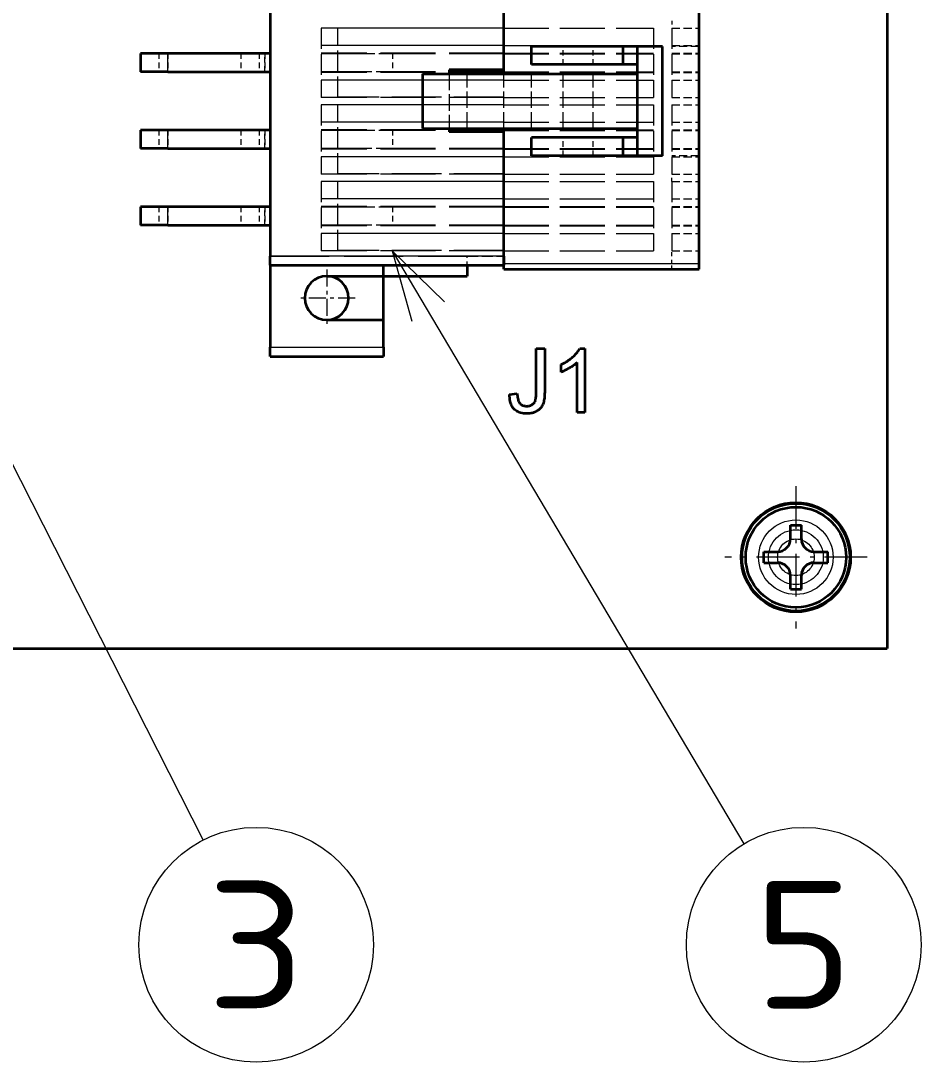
# Model space of a CAD drawing. Extents: x 23 to 417, y 3 to 294.
# Drawn here: x 137.04 to 161.71, y 89.11 to 117.63 of the extents above; entities that cross this region are included whole.
import ezdxf
from ezdxf.enums import TextEntityAlignment as Align

# ---------------------------------------------------------------- set-up
doc = ezdxf.new("R2010")
doc.units = 0
doc.linetypes.add('DASHDOT', pattern=[18.5, 12, -3, 0.5, -3])
doc.linetypes.add('DASHED', pattern=[15, 12, -3])
doc.layers.get('0').update_dxf_attribs({"lineweight": 13})
doc.styles.get("Standard").update_dxf_attribs({"font": 'isocp.shx'})

# ---------------------------------------------------------------- blocks, each defined once
blk = doc.blocks.new('BLOCK3460')
at = {"color": 7, "linetype": 'DASHDOT', "lineweight": 13, "ltscale": 0.195}
for p, q in [((76, -41.3), (76, -49.1)), ((79.9, -45.2), (72.1, -45.2))]:
    blk.add_line(p, q, dxfattribs=at)
blk = doc.blocks.new('BLOCK3463')
at = {"color": 7, "linetype": 'DASHDOT', "lineweight": 13, "ltscale": 0.078}
for p, q in [((50.3, -29.44), (50.3, -32.56)), ((51.86, -31), (48.74, -31))]:
    blk.add_line(p, q, dxfattribs=at)
blk = doc.blocks.new('BLOCK3487')
at = {"color": 7, "lineweight": 13}
blk.add_line((23.124, -20.5), (43.521, -60.696), dxfattribs=at)
blk.add_lwpolyline([(25.795, -23.477), (23.124, -20.5), (23.949, -24.414)], dxfattribs=at)
blk.add_circle((46.432, -66.432), 6.432, dxfattribs=at)
blk.add_text('3', height=7, dxfattribs=at).set_placement((43.713, -69.932), (49.152, -69.932), align=Align.FIT)
blk = doc.blocks.new('BLOCK3489')
at = {"color": 7, "lineweight": 13}
blk.add_line((53.883, -28.414), (73.151, -60.9), dxfattribs=at)
blk.add_lwpolyline([(56.744, -31.209), (53.883, -28.414), (54.963, -32.265)], dxfattribs=at)
blk.add_circle((76.432, -66.432), 6.432, dxfattribs=at)
blk.add_text('5', height=7, dxfattribs=at).set_placement((73.713, -69.932), (79.152, -69.932), align=Align.FIT)
blk = doc.blocks.new('BLOCK3494')
at = {"color": 7, "lineweight": 35}
for p in [(81, 17.77), (10.75, -50.2)]:
    blk.add_line(p, (81, -50.2), dxfattribs=at)
at = {"color": 7, "lineweight": 35, "ltscale": 0.185}
for p, q in [((60, -18.714), (60, -11.314)), ((60, -29.114), (60, -21.714))]:
    blk.add_line(p, q, dxfattribs=at)
at = {"color": 7, "lineweight": 35, "ltscale": 0.445}
blk.add_line((70.7, -29.114), (70.7, -11.314), dxfattribs=at)
at = {"color": 7, "lineweight": 35, "ltscale": 0.425}
blk.add_line((47.2, -11.7), (47.2, -28.7), dxfattribs=at)
at = {"color": 7, "lineweight": 35, "ltscale": 0.17}
for p, q in [((60, -18.5), (60, -11.7)), ((60, -28.7), (60, -21.9))]:
    blk.add_line(p, q, dxfattribs=at)
at = {"color": 7, "linetype": 'DASHED', "lineweight": 13, "ltscale": 0.01}
for p, q in [((69.2, -15.814), (69.2, -16.214)), ((69.2, -24.614), (69.2, -24.214))]:
    blk.add_line(p, q, dxfattribs=at)
at = {"color": 7, "linetype": 'DASHED', "lineweight": 13, "ltscale": 0.25}
for p, q in [((60, -16.214), (50, -16.214)), ((60, -17.164), (50, -17.164)), ((60, -17.579), (50, -17.579)), ((60, -17.614), (50, -17.614)), ((60, -18.614), (50, -18.614)), ((60, -18.649), (50, -18.649)), ((60, -19.064), (50, -19.064)), ((60, -20.014), (50, -20.014)), ((60, -20.414), (50, -20.414)), ((60, -21.364), (50, -21.364)), ((60, -21.779), (50, -21.779)), ((60, -21.814), (50, -21.814)), ((60, -22.814), (50, -22.814)), ((60, -22.849), (50, -22.849)), ((60, -23.264), (50, -23.264)), ((60, -24.214), (50, -24.214)), ((60, -24.614), (50, -24.614)), ((60, -25.564), (50, -25.564)), ((60, -25.979), (50, -25.979)), ((60, -26.014), (50, -26.014)), ((60, -27.014), (50, -27.014)), ((60, -27.049), (50, -27.049)), ((60, -27.464), (50, -27.464)), ((60, -28.414), (50, -28.414))]:
    blk.add_line(p, q, dxfattribs=at)
at = {"color": 7, "linetype": 'DASHED', "lineweight": 13, "ltscale": 0.095}
for p, q in [((50, -16.214), (50, -20.014)), ((50.9, -20), (50.9, -16.2)), ((68.2, -16.214), (68.2, -20.014)), ((69.2, -16.214), (69.2, -20.014)), ((50, -20.414), (50, -24.214)), ((50.9, -24.2), (50.9, -20.4)), ((68.2, -20.414), (68.2, -24.214)), ((69.2, -20.414), (69.2, -24.214)), ((50, -24.614), (50, -28.414)), ((50.9, -28.4), (50.9, -24.6)), ((68.2, -24.614), (68.2, -28.414)), ((69.2, -24.614), (69.2, -28.414))]:
    blk.add_line(p, q, dxfattribs=at)
at = {"color": 7, "linetype": 'DASHED', "lineweight": 13, "ltscale": 0.2275}
for p, q in [((50.9, -16.2), (60, -16.2)), ((50.9, -17.15), (60, -17.15)), ((50.9, -19.05), (60, -19.05)), ((60, -20), (50.9, -20)), ((50.9, -20.4), (60, -20.4)), ((50.9, -21.35), (60, -21.35)), ((50.9, -23.25), (60, -23.25)), ((60, -24.2), (50.9, -24.2)), ((50.9, -24.6), (60, -24.6)), ((50.9, -25.55), (60, -25.55)), ((50.9, -27.45), (60, -27.45)), ((60, -28.4), (50.9, -28.4))]:
    blk.add_line(p, q, dxfattribs=at)
at = {"color": 7, "linetype": 'DASHED', "lineweight": 13, "ltscale": 0.205}
for p, q in [((60, -16.214), (68.2, -16.214)), ((60, -17.164), (68.2, -17.164)), ((60, -17.579), (68.2, -17.579)), ((60, -17.614), (68.2, -17.614)), ((60, -18.614), (68.2, -18.614)), ((60, -18.649), (68.2, -18.649)), ((60, -19.064), (68.2, -19.064)), ((60, -20.014), (68.2, -20.014)), ((60, -20.414), (68.2, -20.414)), ((60, -21.364), (68.2, -21.364)), ((60, -21.779), (68.2, -21.779)), ((60, -21.814), (68.2, -21.814)), ((60, -22.814), (68.2, -22.814)), ((60, -22.849), (68.2, -22.849)), ((60, -23.264), (68.2, -23.264)), ((60, -24.214), (68.2, -24.214)), ((60, -24.614), (68.2, -24.614)), ((60, -25.564), (68.2, -25.564)), ((60, -25.979), (68.2, -25.979)), ((60, -26.014), (68.2, -26.014)), ((60, -27.014), (68.2, -27.014)), ((60, -27.049), (68.2, -27.049)), ((60, -27.464), (68.2, -27.464)), ((60, -28.414), (68.2, -28.414))]:
    blk.add_line(p, q, dxfattribs=at)
at = {"color": 7, "linetype": 'DASHED', "lineweight": 13, "ltscale": 0.0375}
for p, q in [((69.2, -16.214), (70.7, -16.214)), ((69.2, -17.164), (70.7, -17.164)), ((70.7, -17.216), (69.2, -17.216)), ((69.2, -17.579), (70.7, -17.579)), ((69.2, -17.614), (70.7, -17.614)), ((69.2, -18.614), (70.7, -18.614)), ((69.2, -18.649), (70.7, -18.649)), ((69.2, -19.064), (70.7, -19.064)), ((69.2, -20.014), (70.7, -20.014)), ((69.2, -20.414), (70.7, -20.414)), ((69.2, -21.364), (70.7, -21.364)), ((69.2, -21.779), (70.7, -21.779)), ((69.2, -21.814), (70.7, -21.814)), ((69.2, -22.814), (70.7, -22.814)), ((69.2, -22.849), (70.7, -22.849)), ((70.7, -23.216), (69.2, -23.216)), ((69.2, -23.264), (70.7, -23.264)), ((69.2, -24.214), (70.7, -24.214)), ((69.2, -24.614), (70.7, -24.614)), ((69.2, -25.564), (70.7, -25.564)), ((69.2, -25.979), (70.7, -25.979)), ((69.2, -26.014), (70.7, -26.014)), ((69.2, -27.014), (70.7, -27.014)), ((69.2, -27.049), (70.7, -27.049)), ((69.2, -27.464), (70.7, -27.464)), ((69.2, -28.414), (70.7, -28.414))]:
    blk.add_line(p, q, dxfattribs=at)
at = {"color": 7, "lineweight": 35, "ltscale": 0.0375}
for p, q in [((41.6, -17.6), (40.1, -17.6)), ((41.6, -18.6), (40.1, -18.6)), ((41.6, -21.8), (40.1, -21.8)), ((41.6, -22.8), (40.1, -22.8)), ((41.6, -26), (40.1, -26)), ((41.6, -27), (40.1, -27)), ((53.4, -33.7), (53.4, -32.2))]:
    blk.add_line(p, q, dxfattribs=at)
at = {"color": 7, "lineweight": 35, "ltscale": 0.025}
for p, q in [((40.1, -17.6), (40.1, -18.6)), ((61.516, -18.214), (61.516, -17.214)), ((66.534, -18.214), (66.534, -17.214)), ((58, -18.5), (57, -18.5)), ((40.1, -21.8), (40.1, -22.8)), ((58, -21.9), (57, -21.9)), ((61.516, -23.214), (61.516, -22.214)), ((66.534, -23.214), (66.534, -22.214)), ((40.1, -26), (40.1, -27))]:
    blk.add_line(p, q, dxfattribs=at)
at = {"color": 7, "linetype": 'DASHED', "lineweight": 13, "ltscale": 0.025}
for p, q in [((41.1, -17.6), (41.1, -18.6)), ((41.6, -17.6), (41.6, -18.6)), ((45.6, -17.6), (45.6, -18.6)), ((46.6, -17.6), (46.6, -18.6)), ((46.9, -18.6), (46.9, -17.6)), ((46.9, -17.6), (46.9, -18.6)), ((53.9, -17.6), (53.9, -18.6)), ((63.243, -18.214), (63.243, -17.214)), ((64.893, -18.214), (64.893, -17.214)), ((70.7, -18.614), (70.7, -17.614)), ((41.1, -21.8), (41.1, -22.8)), ((41.6, -21.8), (41.6, -22.8)), ((45.6, -21.8), (45.6, -22.8)), ((46.6, -21.8), (46.6, -22.8)), ((46.9, -22.8), (46.9, -21.8)), ((46.9, -21.8), (46.9, -22.8)), ((53.9, -21.8), (53.9, -22.8)), ((63.243, -23.214), (63.243, -22.214)), ((64.893, -23.214), (64.893, -22.214)), ((70.7, -22.814), (70.7, -21.814)), ((41.1, -26), (41.1, -27)), ((41.6, -26), (41.6, -27)), ((45.6, -26), (45.6, -27)), ((46.6, -26), (46.6, -27)), ((46.9, -27), (46.9, -26)), ((46.9, -26), (46.9, -27)), ((53.9, -26), (53.9, -27)), ((70.7, -27.014), (70.7, -26.014))]:
    blk.add_line(p, q, dxfattribs=at)
at = {"color": 7, "lineweight": 35, "ltscale": 0.14}
for p, q in [((47.2, -17.6), (41.6, -17.6)), ((41.6, -18.6), (47.2, -18.6)), ((47.2, -21.8), (41.6, -21.8)), ((41.6, -22.8), (47.2, -22.8)), ((47.2, -26), (41.6, -26)), ((41.6, -27), (47.2, -27))]:
    blk.add_line(p, q, dxfattribs=at)
at = {"color": 7, "lineweight": 13, "ltscale": 0.025}
for p, q in [((41.6, -18.6), (41.6, -17.6)), ((41.6, -22.8), (41.6, -21.8)), ((41.6, -27), (41.6, -26))]:
    blk.add_line(p, q, dxfattribs=at)
at = {"color": 7, "lineweight": 35, "ltscale": 0.0325}
for p, q in [((46.9, -17.6), (45.6, -17.6)), ((46.9, -21.8), (45.6, -21.8)), ((46.9, -26), (45.6, -26))]:
    blk.add_line(p, q, dxfattribs=at)
at = {"color": 7, "lineweight": 35, "ltscale": 0.0075}
for p, q in [((47.2, -17.6), (46.9, -17.6)), ((47.2, -21.8), (46.9, -21.8)), ((47.2, -26), (46.9, -26)), ((60, -29.414), (60, -29.114)), ((70.7, -29.414), (70.7, -29.114))]:
    blk.add_line(p, q, dxfattribs=at)
at = {"color": 7, "linetype": 'DASHED', "lineweight": 13, "ltscale": 0.075}
for p, q in [((50.9, -17.6), (53.9, -17.6)), ((53.9, -18.6), (50.9, -18.6)), ((57, -18.714), (57, -21.714)), ((57, -18.714), (57, -21.714)), ((58, -21.714), (58, -18.714)), ((60, -21.714), (60, -18.714)), ((60, -21.714), (60, -18.714)), ((61.516, -21.714), (61.516, -18.714)), ((63.243, -21.714), (63.243, -18.714)), ((64.893, -21.714), (64.893, -18.714)), ((50.9, -21.8), (53.9, -21.8)), ((53.9, -22.8), (50.9, -22.8)), ((50.9, -26), (53.9, -26)), ((53.9, -27), (50.9, -27))]:
    blk.add_line(p, q, dxfattribs=at)
at = {"color": 7, "lineweight": 35, "ltscale": 0.125446}
for p, q in [((66.534, -17.214), (61.516, -17.214)), ((66.534, -18.214), (61.516, -18.214)), ((66.534, -22.214), (61.516, -22.214)), ((66.534, -23.214), (61.516, -23.214))]:
    blk.add_line(p, q, dxfattribs=at)
at = {"color": 7, "lineweight": 35, "ltscale": 0.019657}
for p, q in [((67.32, -17.214), (66.534, -17.214)), ((67.32, -18.214), (66.534, -18.214)), ((67.32, -22.214), (66.534, -22.214)), ((67.32, -23.214), (66.534, -23.214))]:
    blk.add_line(p, q, dxfattribs=at)
at = {"color": 7, "lineweight": 35, "ltscale": 0.034504}
for p, q in [((68.7, -17.214), (67.32, -17.214)), ((68.7, -23.214), (67.32, -23.214))]:
    blk.add_line(p, q, dxfattribs=at)
at = {"color": 7, "lineweight": 35, "ltscale": 0.15}
for p, q in [((67.32, -23.214), (67.32, -17.214)), ((68.7, -23.214), (68.7, -17.214))]:
    blk.add_line(p, q, dxfattribs=at)
at = {"color": 7, "linetype": 'DASHED', "lineweight": 13, "ltscale": 0.000875057}
for p, q in [((70.7, -17.614), (70.7, -17.579)), ((70.7, -21.814), (70.7, -21.779)), ((70.7, -26.014), (70.7, -25.979))]:
    blk.add_line(p, q, dxfattribs=at)
at = {"color": 7, "linetype": 'DASHED', "lineweight": 13, "ltscale": 0.0325}
for p, q in [((46.9, -18.6), (45.6, -18.6)), ((46.9, -22.8), (45.6, -22.8)), ((46.9, -27), (45.6, -27))]:
    blk.add_line(p, q, dxfattribs=at)
at = {"color": 7, "linetype": 'DASHED', "lineweight": 13, "ltscale": 0.0075}
for p, q in [((46.9, -18.6), (47.2, -18.6)), ((46.9, -22.8), (47.2, -22.8)), ((46.9, -27), (47.2, -27)), ((69.2, -29.414), (69.2, -29.114))]:
    blk.add_line(p, q, dxfattribs=at)
at = {"color": 7, "lineweight": 35, "ltscale": 0.075}
blk.add_line((55.541, -18.714), (55.541, -21.714), dxfattribs=at)
at = {"color": 7, "lineweight": 35, "ltscale": 0.294462}
for p, q in [((55.541, -18.714), (67.32, -18.714)), ((55.541, -21.714), (67.32, -21.714))]:
    blk.add_line(p, q, dxfattribs=at)
at = {"color": 7, "lineweight": 35, "ltscale": 0.005348}
for p, q in [((57, -18.5), (57, -18.714)), ((58, -18.714), (58, -18.5)), ((60, -18.714), (60, -18.5))]:
    blk.add_line(p, q, dxfattribs=at)
at = {"color": 7, "lineweight": 35, "ltscale": 0.05}
for p, q in [((60, -18.5), (58, -18.5)), ((60, -21.9), (58, -21.9))]:
    blk.add_line(p, q, dxfattribs=at)
at = {"color": 7, "linetype": 'DASHED', "lineweight": 13, "ltscale": 0.000874926}
for p, q in [((70.7, -18.649), (70.7, -18.614)), ((70.7, -22.849), (70.7, -22.814)), ((70.7, -27.049), (70.7, -27.014))]:
    blk.add_line(p, q, dxfattribs=at)
at = {"color": 7, "lineweight": 35, "ltscale": 0.004652}
for p, q in [((57, -21.714), (57, -21.9)), ((58, -21.9), (58, -21.714)), ((60, -21.9), (60, -21.714))]:
    blk.add_line(p, q, dxfattribs=at)
at = {"color": 7, "linetype": 'DASHED', "lineweight": 13, "ltscale": 0.0175}
blk.add_line((69.2, -29.114), (69.2, -28.414), dxfattribs=at)
at = {"color": 7, "linetype": 'DASHED', "lineweight": 13, "ltscale": 0.27}
blk.add_line((47.2, -28.7), (58, -28.7), dxfattribs=at)
at = {"color": 7, "lineweight": 35, "ltscale": 0.0125}
for p, q in [((47.2, -29.2), (47.2, -28.7)), ((60, -28.7), (60, -29.2)), ((47.2, -34.2), (47.2, -33.7)), ((53.4, -33.7), (53.4, -34.2))]:
    blk.add_line(p, q, dxfattribs=at)
at = {"color": 7, "lineweight": 13, "ltscale": 0.32}
blk.add_line((60, -28.7), (47.2, -28.7), dxfattribs=at)
at = {"color": 7, "linetype": 'DASHED', "lineweight": 13, "ltscale": 0.05}
blk.add_line((58, -28.7), (60, -28.7), dxfattribs=at)
at = {"color": 7, "linetype": 'DASHED', "lineweight": 13, "ltscale": 0.0125}
blk.add_line((58, -29.2), (58, -28.7), dxfattribs=at)
at = {"color": 7, "lineweight": 35, "ltscale": 0.32}
blk.add_line((47.2, -29.2), (60, -29.2), dxfattribs=at)
at = {"color": 7, "lineweight": 35, "ltscale": 0.1125}
blk.add_line((47.2, -29.2), (47.2, -33.7), dxfattribs=at)
at = {"color": 7, "lineweight": 35, "ltscale": 0.015}
for p, q in [((53.4, -29.8), (53.4, -29.2)), ((58, -29.2), (58, -29.8))]:
    blk.add_line(p, q, dxfattribs=at)
at = {"color": 7, "linetype": 'DASHED', "lineweight": 13, "ltscale": 0.23}
blk.add_line((60, -29.114), (69.2, -29.114), dxfattribs=at)
at = {"color": 7, "lineweight": 13, "ltscale": 0.2675}
blk.add_line((60, -29.114), (70.7, -29.114), dxfattribs=at)
at = {"color": 7, "lineweight": 35, "ltscale": 0.2675}
blk.add_line((60, -29.414), (70.7, -29.414), dxfattribs=at)
at = {"color": 7, "lineweight": 35, "ltscale": 0.0775}
for p, q in [((50.3, -29.8), (53.4, -29.8)), ((50.3, -32.2), (53.4, -32.2))]:
    blk.add_line(p, q, dxfattribs=at)
at = {"color": 7, "lineweight": 35, "ltscale": 0.06}
blk.add_line((53.4, -32.2), (53.4, -29.8), dxfattribs=at)
at = {"color": 7, "lineweight": 35, "ltscale": 0.115}
blk.add_line((53.4, -29.8), (58, -29.8), dxfattribs=at)
at = {"color": 7, "lineweight": 13, "ltscale": 0.155}
blk.add_line((47.2, -33.7), (53.4, -33.7), dxfattribs=at)
at = {"color": 7, "lineweight": 35, "ltscale": 0.155}
blk.add_line((47.2, -34.2), (53.4, -34.2), dxfattribs=at)
at = {"color": 7, "lineweight": 35, "ltscale": 0.060283}
blk.add_line((61.775, -36.185), (61.775, -33.774), dxfattribs=at)
at = {"color": 7, "lineweight": 35, "ltscale": 0.011579}
blk.add_line((61.775, -33.774), (62.239, -33.774), dxfattribs=at)
at = {"color": 7, "lineweight": 35, "ltscale": 0.059626}
blk.add_line((62.239, -33.774), (62.239, -36.159), dxfattribs=at)
at = {"color": 7, "lineweight": 35, "ltscale": 0.001814}
blk.add_line((63.726, -34.275), (63.781, -34.228), dxfattribs=at)
at = {"color": 7, "lineweight": 35, "ltscale": 0.001778}
blk.add_line((63.781, -34.228), (63.833, -34.18), dxfattribs=at)
at = {"color": 7, "lineweight": 35, "ltscale": 0.001715}
blk.add_line((63.833, -34.18), (63.883, -34.132), dxfattribs=at)
at = {"color": 7, "lineweight": 35, "ltscale": 0.001655}
blk.add_line((63.883, -34.132), (63.929, -34.084), dxfattribs=at)
at = {"color": 7, "lineweight": 35, "ltscale": 0.001595}
blk.add_line((63.929, -34.084), (63.971, -34.037), dxfattribs=at)
at = {"color": 7, "lineweight": 35, "ltscale": 0.001538}
blk.add_line((63.971, -34.037), (64.011, -33.99), dxfattribs=at)
at = {"color": 7, "lineweight": 35, "ltscale": 0.001483}
blk.add_line((64.011, -33.99), (64.048, -33.943), dxfattribs=at)
at = {"color": 7, "lineweight": 35, "ltscale": 0.00143}
blk.add_line((64.048, -33.943), (64.081, -33.897), dxfattribs=at)
at = {"color": 7, "lineweight": 35, "ltscale": 0.001379}
blk.add_line((64.081, -33.897), (64.112, -33.851), dxfattribs=at)
at = {"color": 7, "lineweight": 35, "ltscale": 0.001331}
blk.add_line((64.112, -33.851), (64.139, -33.805), dxfattribs=at)
at = {"color": 7, "lineweight": 35, "ltscale": 0.001286}
blk.add_line((64.139, -33.805), (64.163, -33.76), dxfattribs=at)
at = {"color": 7, "lineweight": 35, "ltscale": 0.006923}
blk.add_line((64.163, -33.76), (64.44, -33.76), dxfattribs=at)
at = {"color": 7, "lineweight": 35, "ltscale": 0.087858}
blk.add_line((64.44, -33.76), (64.44, -37.274), dxfattribs=at)
at = {"color": 7, "lineweight": 35, "ltscale": 0.001979}
blk.add_line((63.151, -34.638), (63.222, -34.604), dxfattribs=at)
at = {"color": 7, "lineweight": 35, "ltscale": 0.010385}
blk.add_line((63.151, -35.054), (63.151, -34.638), dxfattribs=at)
at = {"color": 7, "lineweight": 35, "ltscale": 0.001955}
blk.add_line((63.222, -34.604), (63.291, -34.568), dxfattribs=at)
at = {"color": 7, "lineweight": 35, "ltscale": 0.001931}
blk.add_line((63.291, -34.568), (63.359, -34.53), dxfattribs=at)
at = {"color": 7, "lineweight": 35, "ltscale": 0.00191}
blk.add_line((63.359, -34.53), (63.424, -34.491), dxfattribs=at)
at = {"color": 7, "lineweight": 35, "ltscale": 0.00189}
blk.add_line((63.424, -34.491), (63.488, -34.451), dxfattribs=at)
at = {"color": 7, "lineweight": 35, "ltscale": 0.001872}
blk.add_line((63.488, -34.451), (63.551, -34.409), dxfattribs=at)
at = {"color": 7, "lineweight": 35, "ltscale": 0.001855}
blk.add_line((63.551, -34.409), (63.611, -34.366), dxfattribs=at)
at = {"color": 7, "lineweight": 35, "ltscale": 0.001839}
blk.add_line((63.611, -34.366), (63.669, -34.321), dxfattribs=at)
at = {"color": 7, "lineweight": 35, "ltscale": 0.001399}
blk.add_line((63.7, -34.772), (63.652, -34.802), dxfattribs=at)
at = {"color": 7, "lineweight": 35, "ltscale": 0.001826}
blk.add_line((63.669, -34.321), (63.726, -34.275), dxfattribs=at)
at = {"color": 7, "lineweight": 35, "ltscale": 0.001358}
blk.add_line((63.745, -34.743), (63.7, -34.772), dxfattribs=at)
at = {"color": 7, "lineweight": 35, "ltscale": 0.001318}
blk.add_line((63.789, -34.713), (63.745, -34.743), dxfattribs=at)
at = {"color": 7, "lineweight": 35, "ltscale": 0.001278}
blk.add_line((63.831, -34.684), (63.789, -34.713), dxfattribs=at)
at = {"color": 7, "lineweight": 35, "ltscale": 0.001239}
blk.add_line((63.87, -34.654), (63.831, -34.684), dxfattribs=at)
at = {"color": 7, "lineweight": 35, "ltscale": 0.001201}
blk.add_line((63.908, -34.624), (63.87, -34.654), dxfattribs=at)
at = {"color": 7, "lineweight": 35, "ltscale": 0.001162}
for p, q in [((63.944, -34.595), (63.908, -34.624)), ((63.276, -35.003), (63.233, -35.021))]:
    blk.add_line(p, q, dxfattribs=at)
at = {"color": 7, "lineweight": 35, "ltscale": 0.001126}
blk.add_line((63.978, -34.565), (63.944, -34.595), dxfattribs=at)
at = {"color": 7, "lineweight": 35, "ltscale": 0.00109}
blk.add_line((64.01, -34.536), (63.978, -34.565), dxfattribs=at)
at = {"color": 7, "lineweight": 35, "ltscale": 0.06846}
blk.add_line((64.01, -37.274), (64.01, -34.536), dxfattribs=at)
at = {"color": 7, "lineweight": 35, "ltscale": 0.001087}
blk.add_line((63.191, -35.038), (63.151, -35.054), dxfattribs=at)
at = {"color": 7, "lineweight": 35, "ltscale": 0.001125}
blk.add_line((63.233, -35.021), (63.191, -35.038), dxfattribs=at)
at = {"color": 7, "lineweight": 35, "ltscale": 0.001202}
blk.add_line((63.319, -34.983), (63.276, -35.003), dxfattribs=at)
at = {"color": 7, "lineweight": 35, "ltscale": 0.00124}
blk.add_line((63.364, -34.961), (63.319, -34.983), dxfattribs=at)
at = {"color": 7, "lineweight": 35, "ltscale": 0.00128}
for p, q in [((63.41, -34.938), (63.364, -34.961)), ((61.883, -37.152), (61.841, -37.181))]:
    blk.add_line(p, q, dxfattribs=at)
at = {"color": 7, "lineweight": 35, "ltscale": 0.001319}
blk.add_line((63.457, -34.914), (63.41, -34.938), dxfattribs=at)
at = {"color": 7, "lineweight": 35, "ltscale": 0.00136}
blk.add_line((63.504, -34.888), (63.457, -34.914), dxfattribs=at)
at = {"color": 7, "lineweight": 35, "ltscale": 0.0014}
blk.add_line((63.553, -34.861), (63.504, -34.888), dxfattribs=at)
at = {"color": 7, "lineweight": 35, "ltscale": 0.00144}
for p, q in [((63.603, -34.832), (63.553, -34.861)), ((63.652, -34.802), (63.603, -34.832))]:
    blk.add_line(p, q, dxfattribs=at)
at = {"color": 7, "lineweight": 35, "ltscale": 0.010542}
blk.add_line((60.314, -36.281), (60.732, -36.224), dxfattribs=at)
at = {"color": 7, "lineweight": 35, "ltscale": 0.00255}
blk.add_line((60.315, -36.383), (60.314, -36.281), dxfattribs=at)
at = {"color": 7, "lineweight": 35, "ltscale": 0.002425}
blk.add_line((60.321, -36.48), (60.315, -36.383), dxfattribs=at)
at = {"color": 7, "lineweight": 35, "ltscale": 0.002308}
blk.add_line((60.331, -36.571), (60.321, -36.48), dxfattribs=at)
at = {"color": 7, "lineweight": 35, "ltscale": 0.001945}
blk.add_line((60.732, -36.224), (60.737, -36.301), dxfattribs=at)
at = {"color": 7, "lineweight": 35, "ltscale": 0.001824}
blk.add_line((60.737, -36.301), (60.743, -36.374), dxfattribs=at)
at = {"color": 7, "lineweight": 35, "ltscale": 0.001705}
blk.add_line((60.743, -36.374), (60.753, -36.441), dxfattribs=at)
at = {"color": 7, "lineweight": 35, "ltscale": 0.001589}
blk.add_line((60.753, -36.441), (60.764, -36.504), dxfattribs=at)
at = {"color": 7, "lineweight": 35, "ltscale": 0.001477}
blk.add_line((60.764, -36.504), (60.778, -36.561), dxfattribs=at)
at = {"color": 7, "lineweight": 35, "ltscale": 0.000985002}
blk.add_line((61.752, -36.526), (61.758, -36.487), dxfattribs=at)
at = {"color": 7, "lineweight": 35, "ltscale": 0.001063}
blk.add_line((61.758, -36.487), (61.763, -36.445), dxfattribs=at)
at = {"color": 7, "lineweight": 35, "ltscale": 0.001141}
blk.add_line((61.763, -36.445), (61.768, -36.4), dxfattribs=at)
at = {"color": 7, "lineweight": 35, "ltscale": 0.001221}
blk.add_line((61.768, -36.4), (61.771, -36.351), dxfattribs=at)
at = {"color": 7, "lineweight": 35, "ltscale": 0.001301}
for p, q in [((61.771, -36.351), (61.774, -36.299)), ((61.841, -37.181), (61.796, -37.207))]:
    blk.add_line(p, q, dxfattribs=at)
at = {"color": 7, "lineweight": 35, "ltscale": 0.001382}
blk.add_line((61.774, -36.299), (61.775, -36.244), dxfattribs=at)
at = {"color": 7, "lineweight": 35, "ltscale": 0.001463}
blk.add_line((61.775, -36.244), (61.775, -36.185), dxfattribs=at)
at = {"color": 7, "lineweight": 35, "ltscale": 0.001767}
blk.add_line((62.222, -36.479), (62.212, -36.549), dxfattribs=at)
at = {"color": 7, "lineweight": 35, "ltscale": 0.001859}
for p, q in [((62.229, -36.405), (62.222, -36.479)), ((60.848, -37.267), (60.78, -37.238))]:
    blk.add_line(p, q, dxfattribs=at)
at = {"color": 7, "lineweight": 35, "ltscale": 0.001953}
blk.add_line((62.234, -36.327), (62.229, -36.405), dxfattribs=at)
at = {"color": 7, "lineweight": 35, "ltscale": 0.00205}
blk.add_line((62.238, -36.245), (62.234, -36.327), dxfattribs=at)
at = {"color": 7, "lineweight": 35, "ltscale": 0.002147}
blk.add_line((62.239, -36.159), (62.238, -36.245), dxfattribs=at)
at = {"color": 7, "lineweight": 35, "ltscale": 0.002199}
blk.add_line((60.347, -36.658), (60.331, -36.571), dxfattribs=at)
at = {"color": 7, "lineweight": 35, "ltscale": 0.002101}
blk.add_line((60.368, -36.739), (60.347, -36.658), dxfattribs=at)
at = {"color": 7, "lineweight": 35, "ltscale": 0.002013}
blk.add_line((60.394, -36.815), (60.368, -36.739), dxfattribs=at)
at = {"color": 7, "lineweight": 35, "ltscale": 0.001939}
blk.add_line((60.426, -36.886), (60.394, -36.815), dxfattribs=at)
at = {"color": 7, "lineweight": 35, "ltscale": 0.00188}
blk.add_line((60.462, -36.952), (60.426, -36.886), dxfattribs=at)
at = {"color": 7, "lineweight": 35, "ltscale": 0.001837}
blk.add_line((60.503, -37.013), (60.462, -36.952), dxfattribs=at)
at = {"color": 7, "lineweight": 35, "ltscale": 0.00181}
blk.add_line((60.549, -37.069), (60.503, -37.013), dxfattribs=at)
at = {"color": 7, "lineweight": 35, "ltscale": 0.001793}
blk.add_line((60.601, -37.119), (60.549, -37.069), dxfattribs=at)
at = {"color": 7, "lineweight": 35, "ltscale": 0.00137}
blk.add_line((60.778, -36.561), (60.794, -36.614), dxfattribs=at)
at = {"color": 7, "lineweight": 35, "ltscale": 0.001271}
blk.add_line((60.794, -36.614), (60.813, -36.661), dxfattribs=at)
at = {"color": 7, "lineweight": 35, "ltscale": 0.001179}
blk.add_line((60.813, -36.661), (60.834, -36.703), dxfattribs=at)
at = {"color": 7, "lineweight": 35, "ltscale": 0.001096}
blk.add_line((60.834, -36.703), (60.857, -36.741), dxfattribs=at)
at = {"color": 7, "lineweight": 35, "ltscale": 0.001027}
blk.add_line((60.857, -36.741), (60.883, -36.773), dxfattribs=at)
at = {"color": 7, "lineweight": 35, "ltscale": 0.000988077}
blk.add_line((60.883, -36.773), (60.91, -36.801), dxfattribs=at)
at = {"color": 7, "lineweight": 35, "ltscale": 0.00097534}
blk.add_line((60.91, -36.801), (60.94, -36.826), dxfattribs=at)
at = {"color": 7, "lineweight": 35, "ltscale": 0.000970827}
blk.add_line((60.94, -36.826), (60.972, -36.848), dxfattribs=at)
at = {"color": 7, "lineweight": 35, "ltscale": 0.000975269}
blk.add_line((60.972, -36.848), (61.006, -36.867), dxfattribs=at)
at = {"color": 7, "lineweight": 35, "ltscale": 0.000987304}
blk.add_line((61.006, -36.867), (61.042, -36.884), dxfattribs=at)
at = {"color": 7, "lineweight": 35, "ltscale": 0.001007}
blk.add_line((61.042, -36.884), (61.08, -36.897), dxfattribs=at)
at = {"color": 7, "lineweight": 35, "ltscale": 0.001035}
blk.add_line((61.08, -36.897), (61.12, -36.907), dxfattribs=at)
at = {"color": 7, "lineweight": 35, "ltscale": 0.001069}
blk.add_line((61.12, -36.907), (61.162, -36.915), dxfattribs=at)
at = {"color": 7, "lineweight": 35, "ltscale": 0.00111}
blk.add_line((61.162, -36.915), (61.206, -36.919), dxfattribs=at)
at = {"color": 7, "lineweight": 35, "ltscale": 0.001157}
blk.add_line((61.206, -36.919), (61.253, -36.921), dxfattribs=at)
at = {"color": 7, "lineweight": 35, "ltscale": 0.000859279}
blk.add_line((61.253, -36.921), (61.287, -36.92), dxfattribs=at)
at = {"color": 7, "lineweight": 35, "ltscale": 0.000838343}
blk.add_line((61.287, -36.92), (61.32, -36.917), dxfattribs=at)
at = {"color": 7, "lineweight": 35, "ltscale": 0.00081788}
blk.add_line((61.32, -36.917), (61.353, -36.913), dxfattribs=at)
at = {"color": 7, "lineweight": 35, "ltscale": 0.000799725}
blk.add_line((61.353, -36.913), (61.384, -36.908), dxfattribs=at)
at = {"color": 7, "lineweight": 35, "ltscale": 0.000785367}
blk.add_line((61.384, -36.908), (61.415, -36.901), dxfattribs=at)
at = {"color": 7, "lineweight": 35, "ltscale": 0.000772087}
blk.add_line((61.415, -36.901), (61.445, -36.892), dxfattribs=at)
at = {"color": 7, "lineweight": 35, "ltscale": 0.00076134}
blk.add_line((61.445, -36.892), (61.473, -36.881), dxfattribs=at)
at = {"color": 7, "lineweight": 35, "ltscale": 0.000754859}
blk.add_line((61.473, -36.881), (61.501, -36.869), dxfattribs=at)
at = {"color": 7, "lineweight": 35, "ltscale": 0.000749782}
blk.add_line((61.501, -36.869), (61.528, -36.856), dxfattribs=at)
at = {"color": 7, "lineweight": 35, "ltscale": 0.00074831}
blk.add_line((61.528, -36.856), (61.553, -36.841), dxfattribs=at)
at = {"color": 7, "lineweight": 35, "ltscale": 0.00073957}
blk.add_line((61.553, -36.841), (61.578, -36.824), dxfattribs=at)
at = {"color": 7, "lineweight": 35, "ltscale": 0.000724775}
blk.add_line((61.578, -36.824), (61.601, -36.806), dxfattribs=at)
at = {"color": 7, "lineweight": 35, "ltscale": 0.000712424}
blk.add_line((61.601, -36.806), (61.622, -36.788), dxfattribs=at)
at = {"color": 7, "lineweight": 35, "ltscale": 0.000703757}
blk.add_line((61.622, -36.788), (61.642, -36.768), dxfattribs=at)
at = {"color": 7, "lineweight": 35, "ltscale": 0.000698143}
blk.add_line((61.642, -36.768), (61.66, -36.746), dxfattribs=at)
at = {"color": 7, "lineweight": 35, "ltscale": 0.000695357}
blk.add_line((61.66, -36.746), (61.677, -36.724), dxfattribs=at)
at = {"color": 7, "lineweight": 35, "ltscale": 0.000696666}
blk.add_line((61.677, -36.724), (61.692, -36.701), dxfattribs=at)
at = {"color": 7, "lineweight": 35, "ltscale": 0.000701323}
blk.add_line((61.692, -36.701), (61.705, -36.676), dxfattribs=at)
at = {"color": 7, "lineweight": 35, "ltscale": 0.000709008}
blk.add_line((61.705, -36.676), (61.717, -36.65), dxfattribs=at)
at = {"color": 7, "lineweight": 35, "ltscale": 0.000719839}
blk.add_line((61.717, -36.65), (61.728, -36.623), dxfattribs=at)
at = {"color": 7, "lineweight": 35, "ltscale": 0.000761926}
blk.add_line((61.728, -36.623), (61.737, -36.594), dxfattribs=at)
at = {"color": 7, "lineweight": 35, "ltscale": 0.000834165}
blk.add_line((61.737, -36.594), (61.745, -36.562), dxfattribs=at)
at = {"color": 7, "lineweight": 35, "ltscale": 0.000908587}
blk.add_line((61.745, -36.562), (61.752, -36.526), dxfattribs=at)
at = {"color": 7, "lineweight": 35, "ltscale": 0.001247}
for p, q in [((61.995, -37.052), (61.96, -37.088)), ((62.027, -37.014), (61.995, -37.052))]:
    blk.add_line(p, q, dxfattribs=at)
at = {"color": 7, "lineweight": 35, "ltscale": 0.001253}
blk.add_line((62.057, -36.974), (62.027, -37.014), dxfattribs=at)
at = {"color": 7, "lineweight": 35, "ltscale": 0.001265}
blk.add_line((62.085, -36.931), (62.057, -36.974), dxfattribs=at)
at = {"color": 7, "lineweight": 35, "ltscale": 0.001282}
blk.add_line((62.11, -36.887), (62.085, -36.931), dxfattribs=at)
at = {"color": 7, "lineweight": 35, "ltscale": 0.001304}
blk.add_line((62.132, -36.84), (62.11, -36.887), dxfattribs=at)
at = {"color": 7, "lineweight": 35, "ltscale": 0.001353}
blk.add_line((62.153, -36.789), (62.132, -36.84), dxfattribs=at)
at = {"color": 7, "lineweight": 35, "ltscale": 0.001428}
blk.add_line((62.171, -36.735), (62.153, -36.789), dxfattribs=at)
at = {"color": 7, "lineweight": 35, "ltscale": 0.001507}
blk.add_line((62.187, -36.677), (62.171, -36.735), dxfattribs=at)
at = {"color": 7, "lineweight": 35, "ltscale": 0.00159}
blk.add_line((62.2, -36.615), (62.187, -36.677), dxfattribs=at)
at = {"color": 7, "lineweight": 35, "ltscale": 0.001677}
blk.add_line((62.212, -36.549), (62.2, -36.615), dxfattribs=at)
at = {"color": 7, "lineweight": 35, "ltscale": 0.001785}
blk.add_line((60.656, -37.164), (60.601, -37.119), dxfattribs=at)
at = {"color": 7, "lineweight": 35, "ltscale": 0.001794}
blk.add_line((60.716, -37.204), (60.656, -37.164), dxfattribs=at)
at = {"color": 7, "lineweight": 35, "ltscale": 0.001818}
blk.add_line((60.78, -37.238), (60.716, -37.204), dxfattribs=at)
at = {"color": 7, "lineweight": 35, "ltscale": 0.001913}
blk.add_line((60.921, -37.291), (60.848, -37.267), dxfattribs=at)
at = {"color": 7, "lineweight": 35, "ltscale": 0.001981}
blk.add_line((60.998, -37.31), (60.921, -37.291), dxfattribs=at)
at = {"color": 7, "lineweight": 35, "ltscale": 0.002061}
blk.add_line((61.079, -37.323), (60.998, -37.31), dxfattribs=at)
at = {"color": 7, "lineweight": 35, "ltscale": 0.002151}
blk.add_line((61.165, -37.331), (61.079, -37.323), dxfattribs=at)
at = {"color": 7, "lineweight": 35, "ltscale": 0.002251}
blk.add_line((61.255, -37.334), (61.165, -37.331), dxfattribs=at)
at = {"color": 7, "lineweight": 35, "ltscale": 0.001532}
blk.add_line((61.316, -37.332), (61.255, -37.334), dxfattribs=at)
at = {"color": 7, "lineweight": 35, "ltscale": 0.001495}
blk.add_line((61.376, -37.329), (61.316, -37.332), dxfattribs=at)
at = {"color": 7, "lineweight": 35, "ltscale": 0.00146}
blk.add_line((61.434, -37.322), (61.376, -37.329), dxfattribs=at)
at = {"color": 7, "lineweight": 35, "ltscale": 0.001429}
blk.add_line((61.49, -37.313), (61.434, -37.322), dxfattribs=at)
at = {"color": 7, "lineweight": 35, "ltscale": 0.001401}
blk.add_line((61.545, -37.302), (61.49, -37.313), dxfattribs=at)
at = {"color": 7, "lineweight": 35, "ltscale": 0.001377}
blk.add_line((61.599, -37.288), (61.545, -37.302), dxfattribs=at)
at = {"color": 7, "lineweight": 35, "ltscale": 0.001356}
blk.add_line((61.65, -37.272), (61.599, -37.288), dxfattribs=at)
at = {"color": 7, "lineweight": 35, "ltscale": 0.001339}
blk.add_line((61.7, -37.253), (61.65, -37.272), dxfattribs=at)
at = {"color": 7, "lineweight": 35, "ltscale": 0.001326}
blk.add_line((61.749, -37.231), (61.7, -37.253), dxfattribs=at)
at = {"color": 7, "lineweight": 35, "ltscale": 0.001317}
blk.add_line((61.796, -37.207), (61.749, -37.231), dxfattribs=at)
at = {"color": 7, "lineweight": 35, "ltscale": 0.001263}
blk.add_line((61.923, -37.121), (61.883, -37.152), dxfattribs=at)
at = {"color": 7, "lineweight": 35, "ltscale": 0.001252}
blk.add_line((61.96, -37.088), (61.923, -37.121), dxfattribs=at)
at = {"color": 7, "lineweight": 35, "ltscale": 0.010743}
blk.add_line((64.44, -37.274), (64.01, -37.274), dxfattribs=at)
at = {"color": 7, "lineweight": 35, "ltscale": 0.01875}
for p, q in [((75.7, -44.2), (75.7, -43.45)), ((76.3, -44.2), (76.3, -43.45)), ((74.25, -44.9), (75, -44.9)), ((77, -44.9), (77.75, -44.9)), ((74.25, -45.5), (75, -45.5)), ((77, -45.5), (77.75, -45.5)), ((75.7, -46.95), (75.7, -46.2)), ((76.3, -46.95), (76.3, -46.2))]:
    blk.add_line(p, q, dxfattribs=at)
at = {"color": 7, "lineweight": 35, "ltscale": 0.014999}
for p, q in [((75.7, -43.45), (76.3, -43.45)), ((74.25, -45.5), (74.25, -44.9)), ((77.75, -45.5), (77.75, -44.9)), ((75.7, -46.95), (76.3, -46.95))]:
    blk.add_line(p, q, dxfattribs=at)
at = {"color": 7, "lineweight": 35}
for radius in [3, 2.95, 2.75]:
    blk.add_circle((76, -45.2), radius, dxfattribs=at)
at = {"color": 7, "lineweight": 13}
blk.add_circle((76, -45.2), 2.042, dxfattribs=at)
at = {"color": 7, "linetype": 'DASHED', "lineweight": 13}
for radius in [1.5, 1.5, 1]:
    blk.add_circle((76, -45.2), radius, dxfattribs=at)
at = {"color": 7, "lineweight": 35}
for centre, radius, start, end in [((50.3, -31), 1.2, 90, 270), ((50.3, -31), 1.2, 270, 450), ((75, -44.2), 0.7, 270, 360), ((77, -44.2), 0.7, 180, 270), ((75, -46.2), 0.7, 360, 90), ((77, -46.2), 0.7, 90, 180)]:
    blk.add_arc(centre, radius, start, end, dxfattribs=at)

msp = doc.modelspace()

# ---------------------------------------------------------------- block references
at = {"lineweight": 0, "xscale": 0.5, "yscale": 0.5, "zscale": 0.5}
for name in ['BLOCK3494', 'BLOCK3487', 'BLOCK3489', 'BLOCK3463', 'BLOCK3460']:
    msp.add_blockref(name, (120.2741, 125.5377), dxfattribs=at)

doc.saveas('drawing.dxf')
